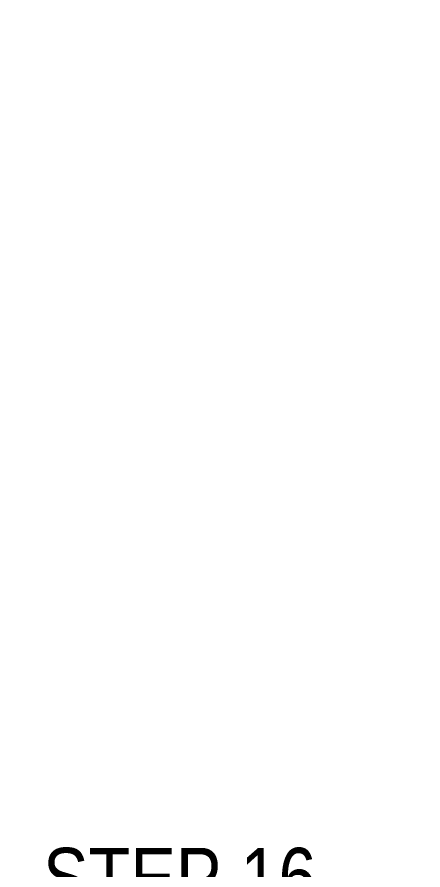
# Model space of a CAD drawing. Header units: inches. Extents: x -26 to 76, y -16 to 22.
# Drawn here: x 35.093 to 37.22, y 5.255 to 9.725 of the extents above; entities that cross this region are included whole.
import ezdxf

# ---------------------------------------------------------------- set-up
doc = ezdxf.new("R2010")
doc.units = ezdxf.units.IN
doc.header["$MEASUREMENT"] = 0
doc.layers.add('.ATI-TEXT_2', color=7, linetype='Continuous', lineweight=0)
doc.layers.add('G-ANNO-TTLB', color=7, linetype='Continuous', lineweight=0)

msp = doc.modelspace()

# ---------------------------------------------------------------- hatches: boundary and pattern name
at = {"layer": 'G-ANNO-TTLB', "true_color": 0xff00ff, "transparency": 33554687}
h = msp.add_hatch(color=6, dxfattribs=at)
edge = h.paths.add_edge_path()
edge.add_spline(control_points=[(71.2273, -15.1345), (71.2273, -15.1345), (30.5273, -15.1345), (30.5273, -15.1345), (30.5273, -15.1345), (30.5273, 19.0008), (30.5273, 19.0008), (30.5273, 19.0008), (71.2273, 19.0008), (71.2273, 19.0008), (71.2273, 19.0008), (71.2273, -15.1345), (71.2273, -15.1345)], knot_values=[0, 0, 0, 0, 1, 1, 1, 2, 2, 2, 3, 3, 3, 4, 4, 4, 4], degree=3, periodic=0)
edge = h.paths.add_edge_path()
edge.add_spline(control_points=[(30.6523, 18.8757), (30.6523, 18.8757), (30.6523, -15.0095), (30.6523, -15.0095), (30.6523, -15.0095), (71.1023, -15.0095), (71.1023, -15.0095), (71.1023, -15.0095), (71.1023, 18.8757), (71.1023, 18.8757), (71.1023, 18.8757), (30.6523, 18.8757), (30.6523, 18.8757)], knot_values=[0, 0, 0, 0, 1, 1, 1, 2, 2, 2, 3, 3, 3, 4, 4, 4, 4], degree=3, periodic=0)
edge.add_line((30.6523, 18.8757), (30.6523, 18.8757))

# ---------------------------------------------------------------- linework, layer by layer
at = {"layer": 'G-ANNO-TTLB'}
for points in [[(71.2273, -15.1345), (71.2273, -15.1345), (30.5273, -15.1345), (30.5273, -15.1345), (30.5273, -15.1345), (30.5273, 19.0008), (30.5273, 19.0008), (30.5273, 19.0008), (71.2273, 19.0008), (71.2273, 19.0008), (71.2273, 19.0008), (71.2273, -15.1345), (71.2273, -15.1345)], [(30.6523, 18.8757), (30.6523, 18.8757), (30.6523, -15.0095), (30.6523, -15.0095), (30.6523, -15.0095), (71.1023, -15.0095), (71.1023, -15.0095), (71.1023, -15.0095), (71.1023, 18.8757), (71.1023, 18.8757), (71.1023, 18.8757), (30.6523, 18.8757), (30.6523, 18.8757)]]:
    msp.add_open_spline(points, degree=3, knots=[0, 0, 0, 0, 1, 1, 1, 2, 2, 2, 3, 3, 3, 4, 4, 4, 4], dxfattribs=at)

# ---------------------------------------------------------------- texts
at = {"layer": '.ATI-TEXT_2', "insert": (35.2287, 5.0539), "char_height": 0.2, "attachment_point": 7}
msp.add_mtext('\\C18;\\c0;\\FArial Narrow|b0|i0|c1;\\H0.312594;\\W1.000000;STEP 16', dxfattribs=at)

doc.saveas('drawing.dxf')
